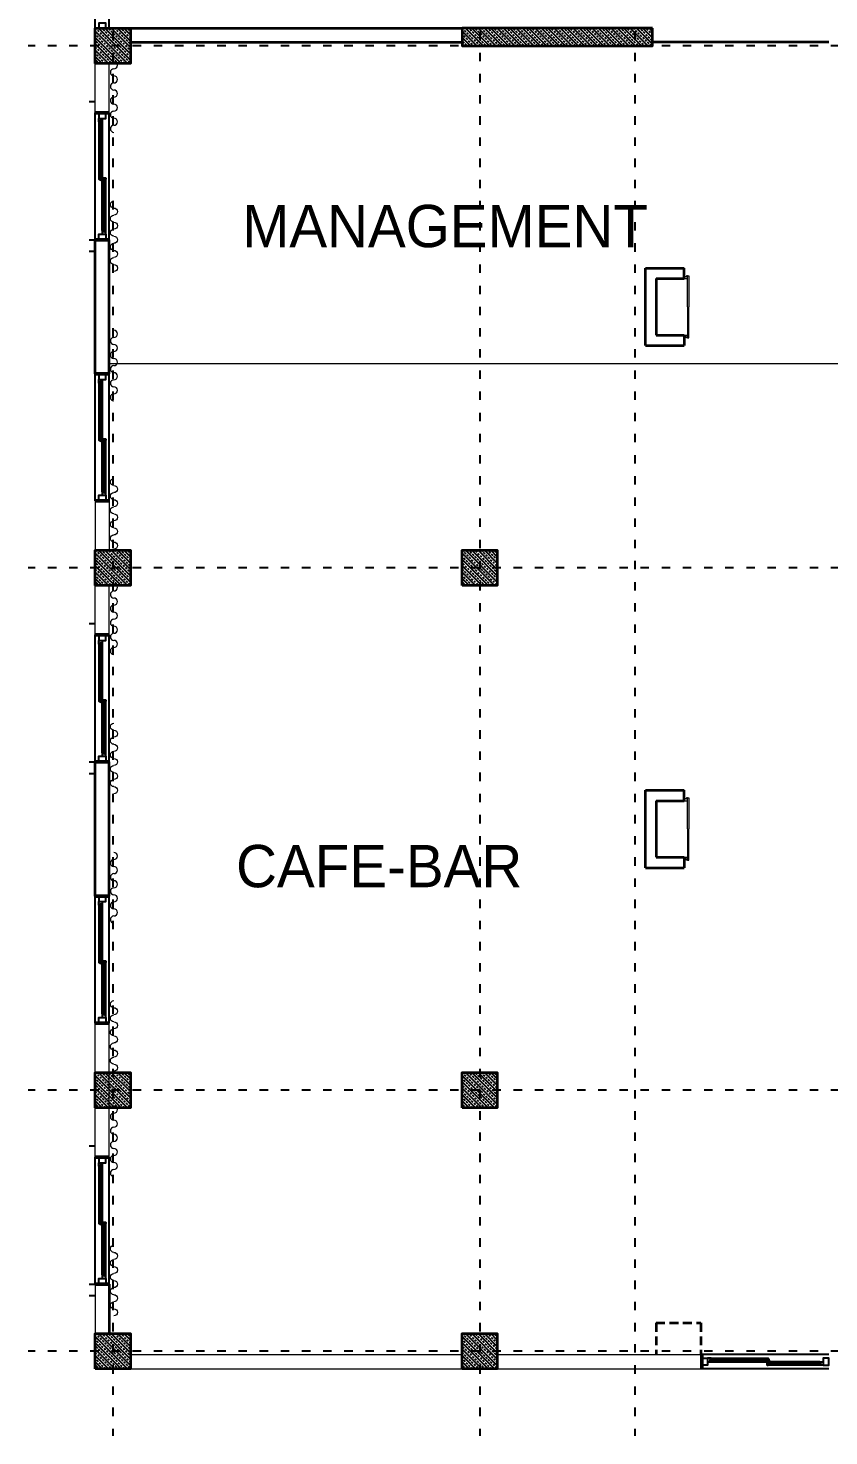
# Model space of a CAD drawing. Header units: millimetres. Extents: x -3207095 to 15275363, y 3702017 to 4798027.
# Drawn here: x 677050 to 678185, y 4469380 to 4471375 of the extents above; entities that cross this region are included whole.
import ezdxf

# ---------------------------------------------------------------- set-up
doc = ezdxf.new("R2010")
doc.units = ezdxf.units.MM
for name, pattern in [('ACAD_ISO03W100', [30, 12, -18]), ('DASHED', [19.05, 12.7, -6.35]), ('DUZ', [500, 500])]:
    doc.linetypes.add(name, pattern=pattern)
doc.layers.get('0').update_dxf_attribs({"color": 1, "linetype": 'DUZ'})
for name, color, linetype in [('AGAC', 116, 'Continuous'), ('KOLTAR_F', 145, 'Continuous'), ('PEN', 161, 'Continuous'), ('söve', 26, 'DUZ')]:
    doc.layers.add(name, color=color, linetype=linetype)
for name, color, linetype, lineweight in [('cam', 143, 'Continuous', 20), ('DUV', 220, 'Continuous', 50), ('DUVAR', 7, 'Continuous', 35), ('FE_PERDE', 205, 'Continuous', 15), ('gor25', 142, 'Continuous', 25), ('iç duvar', 7, 'Continuous', 50), ('KAPEN', 151, 'Continuous', 9), ('KOLON_F', 3, 'Continuous', 35)]:
    doc.layers.add(name, color=color, linetype=linetype, lineweight=lineweight)
pattern_1 = [(135, (5181557.5296, 3810001.6723), (-4.4901280605, -4.4901280605), []), (135, (5181557.5296, 3810006.1625), (-4.4901280605, -4.4901280605), [3.175, -1.5875])]

# ---------------------------------------------------------------- blocks, each defined once
blk = doc.blocks.new('GEN_BLOCK00601')
at = {"linetype": 'Continuous', "ltscale": 50}
for centre, start, end in [((50, 50), 0, 180), ((150, 50), 180, 0), ((250, 50), 0, 180), ((350, 50), 180, 0), ((450, 50), 0, 180), ((550, 50), 180, 0), ((650, 50), 0, 180), ((750, 50), 180, 0), ((850, 50), 0, 180), ((950, 50), 180, 0)]:
    blk.add_arc(centre, 50, start, end, dxfattribs=at)
for tag in ['FLOOR', 'Sfb']:
    blk.add_attdef(tag, (0, 0), '', height=1)

msp = doc.modelspace()

# ---------------------------------------------------------------- hatches: boundary and pattern name
at = {"layer": 'KOLTAR_F'}
h = msp.add_hatch(dxfattribs=at)
h.set_pattern_fill('ANSI33', color=256, angle=90, style=0)
h.set_pattern_definition([(135, (5181557.5296, 3810741.6723), (-4.4901280605, -4.4901280605), []), (135, (5181557.5296, 3810746.1625), (-4.4901280605, -4.4901280605), [3.175, -1.5875])])
h.paths.add_polyline_path([(677145.1, 4471325.2), (677145.1, 4471375.2), (677195.1, 4471375.2), (677195.1, 4471325.2)])
h = msp.add_hatch(dxfattribs=at)
h.set_pattern_fill('ANSI33', color=256, angle=90, style=0)
h.set_pattern_definition([(135, (5182077.5296, 3810741.6723), (-4.4901280605, -4.4901280605), []), (135, (5182077.5296, 3810746.1625), (-4.4901280605, -4.4901280605), [3.175, -1.5875])])
h.paths.add_polyline_path([(677665.1, 4471375.2), (677935.1, 4471375.2), (677935.1, 4471350.2), (677665.1, 4471350.2)])
h = msp.add_hatch(dxfattribs=at)
h.set_pattern_fill('ANSI33', color=256, angle=90, style=0)
h.set_pattern_definition(pattern_1)
h.paths.add_polyline_path([(677145.1, 4470585.2), (677145.1, 4470635.2), (677195.1, 4470635.2), (677195.1, 4470585.2)])
h = msp.add_hatch(dxfattribs=at)
h.set_pattern_fill('ANSI33', color=256, angle=90, style=0)
h.set_pattern_definition(pattern_1)
h.paths.add_polyline_path([(677145.1, 4470585.2), (677145.1, 4470635.2), (677195.1, 4470635.2), (677195.1, 4470585.2)])
h = msp.add_hatch(dxfattribs=at)
h.set_pattern_fill('ANSI33', color=256, angle=90, style=0)
h.set_pattern_definition([(135, (5182077.5296, 3810001.6723), (-4.4901280605, -4.4901280605), []), (135, (5182077.5296, 3810006.1625), (-4.4901280605, -4.4901280605), [3.175, -1.5875])])
h.paths.add_polyline_path([(677665.1, 4470585.2), (677665.1, 4470635.2), (677715.1, 4470635.2), (677715.1, 4470585.2)])
h = msp.add_hatch(dxfattribs=at)
h.set_pattern_fill('ANSI33', color=256, angle=90, style=0)
h.set_pattern_definition([(135, (5181557.5296, 3809261.6723), (-4.4901280605, -4.4901280605), []), (135, (5181557.5296, 3809266.1625), (-4.4901280605, -4.4901280605), [3.175, -1.5875])])
h.paths.add_polyline_path([(677145.1, 4469845.2), (677145.1, 4469895.2), (677195.1, 4469895.2), (677195.1, 4469845.2)])
h = msp.add_hatch(dxfattribs=at)
h.set_pattern_fill('ANSI33', color=256, angle=90, style=0)
h.set_pattern_definition([(135, (5182077.5296, 3809261.6723), (-4.4901280605, -4.4901280605), []), (135, (5182077.5296, 3809266.1625), (-4.4901280605, -4.4901280605), [3.175, -1.5875])])
h.paths.add_polyline_path([(677665.1, 4469845.2), (677665.1, 4469895.2), (677715.1, 4469895.2), (677715.1, 4469845.2)])
h = msp.add_hatch(dxfattribs=at)
h.set_pattern_fill('ANSI33', color=256, angle=90, style=0)
h.set_pattern_definition([(135, (5181557.5296, 3808891.6723), (-4.4901280605, -4.4901280605), []), (135, (5181557.5296, 3808896.1625), (-4.4901280605, -4.4901280605), [3.175, -1.5875])])
h.paths.add_polyline_path([(677145.1, 4469475.2), (677145.1, 4469525.2), (677195.1, 4469525.2), (677195.1, 4469475.2)])
h = msp.add_hatch(dxfattribs=at)
h.set_pattern_fill('ANSI33', color=256, angle=90, style=0)
h.set_pattern_definition([(135, (5182077.5296, 3808891.6723), (-4.4901280605, -4.4901280605), []), (135, (5182077.5296, 3808896.1625), (-4.4901280605, -4.4901280605), [3.175, -1.5875])])
h.paths.add_polyline_path([(677665.1, 4469475.2), (677665.1, 4469525.2), (677715.1, 4469525.2), (677715.1, 4469475.2)])

# ---------------------------------------------------------------- linework, layer by layer
at = {"color": 232, "linetype": 'ACAD_ISO03W100'}
for p, q in [((677170.1, 4472510.2), (677170.1, 4469380.2)), ((677690.1, 4472510.2), (677690.1, 4469380.2)), ((677910.1, 4472510.2), (677910.1, 4469380.2)), ((680990.1, 4471350.2), (677050.1, 4471350.2)), ((680990.1, 4470610.2), (677050.1, 4470610.2)), ((680990.1, 4469870.2), (677050.1, 4469870.2)), ((680990.1, 4469500.2), (677050.1, 4469500.2))]:
    msp.add_line(p, q, dxfattribs=at)
at = {"layer": 'AGAC'}
for p, q in [((677145.1, 4471375.2), (677145.1, 4471554.2)), ((677165.1, 4471374.2), (677165.1, 4471554.2)), ((677145.1, 4471075.2), (677145.1, 4471255.2)), ((677165.1, 4471075.2), (677165.1, 4471255.2)), ((677145.1, 4470705.2), (677145.1, 4470885.2)), ((677165.1, 4470705.2), (677165.1, 4470885.2)), ((677145.1, 4470335.2), (677145.1, 4470515.2)), ((677165.1, 4470335.2), (677165.1, 4470515.2)), ((677145.1, 4469965.2), (677145.1, 4470145.2)), ((677165.1, 4469965.2), (677165.1, 4470145.2)), ((677145.1, 4469595.2), (677145.1, 4469775.2)), ((677165.1, 4469595.2), (677165.1, 4469775.2)), ((678185.1, 4469495.2), (678005.1, 4469495.2)), ((678185.1, 4469475.2), (678005.1, 4469475.2))]:
    msp.add_line(p, q, dxfattribs=at)
at = {"layer": 'cam'}
for p, q in [((677152.1, 4471243.7), (677152.1, 4471159.7)), ((677152.6, 4471243.7), (677152.6, 4471159.7)), ((677153.1, 4471243.7), (677153.1, 4471159.7)), ((677157.1, 4471086.7), (677157.1, 4471162.7)), ((677157.6, 4471086.7), (677157.6, 4471162.7)), ((677158.1, 4471086.7), (677158.1, 4471162.7)), ((677152.1, 4470873.7), (677152.1, 4470789.7)), ((677152.6, 4470873.7), (677152.6, 4470789.7)), ((677153.1, 4470873.7), (677153.1, 4470789.7)), ((677157.1, 4470716.7), (677157.1, 4470792.7)), ((677157.6, 4470716.7), (677157.6, 4470792.7)), ((677158.1, 4470716.7), (677158.1, 4470792.7)), ((677152.1, 4470503.7), (677152.1, 4470419.7)), ((677152.6, 4470503.7), (677152.6, 4470419.7)), ((677153.1, 4470503.7), (677153.1, 4470419.7)), ((677157.1, 4470346.7), (677157.1, 4470422.7)), ((677157.6, 4470346.7), (677157.6, 4470422.7)), ((677158.1, 4470346.7), (677158.1, 4470422.7)), ((677152.1, 4470133.7), (677152.1, 4470049.7)), ((677152.6, 4470133.7), (677152.6, 4470049.7)), ((677153.1, 4470133.7), (677153.1, 4470049.7)), ((677157.1, 4469976.7), (677157.1, 4470052.7)), ((677157.6, 4469976.7), (677157.6, 4470052.7)), ((677158.1, 4469976.7), (677158.1, 4470052.7)), ((677152.1, 4469763.7), (677152.1, 4469679.7)), ((677152.6, 4469763.7), (677152.6, 4469679.7)), ((677153.1, 4469763.7), (677153.1, 4469679.7)), ((677157.1, 4469606.7), (677157.1, 4469682.7)), ((677157.6, 4469606.7), (677157.6, 4469682.7)), ((677158.1, 4469606.7), (677158.1, 4469682.7)), ((678016.6, 4469488.2), (678100.6, 4469488.2)), ((678016.6, 4469487.7), (678100.6, 4469487.7)), ((678016.6, 4469487.2), (678100.6, 4469487.2)), ((678173.6, 4469483.2), (678097.6, 4469483.2)), ((678173.6, 4469482.7), (678097.6, 4469482.7)), ((678173.6, 4469482.2), (678097.6, 4469482.2))]:
    msp.add_line(p, q, dxfattribs=at)
at = {"layer": 'DUV'}
for p, q in [((677165.1, 4471255.2), (677145.1, 4471255.2)), ((677165.1, 4471075.2), (677145.1, 4471075.2)), ((677165.1, 4470885.2), (677145.1, 4470885.2)), ((677165.1, 4470885.2), (677145.1, 4470885.2)), ((677165.1, 4470885.2), (677145.1, 4470885.2)), ((677165.1, 4470705.2), (677145.1, 4470705.2)), ((677165.1, 4470705.2), (677145.1, 4470705.2)), ((677165.1, 4470705.2), (677145.1, 4470705.2)), ((677165.1, 4470515.2), (677145.1, 4470515.2)), ((677165.1, 4470335.2), (677145.1, 4470335.2)), ((677165.1, 4470145.2), (677145.1, 4470145.2)), ((677165.1, 4470145.2), (677145.1, 4470145.2)), ((677165.1, 4470145.2), (677145.1, 4470145.2)), ((677165.1, 4469965.2), (677145.1, 4469965.2)), ((677165.1, 4469965.2), (677145.1, 4469965.2)), ((677165.1, 4469965.2), (677145.1, 4469965.2)), ((677165.1, 4469775.2), (677145.1, 4469775.2)), ((677165.1, 4469595.2), (677145.1, 4469595.2)), ((678005.1, 4469475.2), (678005.1, 4469495.2))]:
    msp.add_line(p, q, dxfattribs=at)
at = {"layer": 'DUVAR'}
for p, q in [((677195.1, 4471375.2), (677665.1, 4471375.2)), ((677195.1, 4471355.2), (677665.1, 4471355.2)), ((678185.1, 4471355.2), (677935.1, 4471355.2)), ((677165.1, 4471255.2), (677145.1, 4471255.2)), ((677165.1, 4471075.2), (677145.1, 4471075.2)), ((677145.1, 4470885.2), (677145.1, 4471075.2)), ((677165.1, 4470885.2), (677165.1, 4471075.2)), ((677925.1, 4470925.2), (677925.1, 4471035.2)), ((677925.1, 4471035.2), (677980.1, 4471035.2)), ((677980.1, 4471020.2), (677980.1, 4471035.2)), ((677940.1, 4471020.2), (677940.1, 4470940.2)), ((677940.1, 4471020.2), (677980.1, 4471020.2)), ((677940.1, 4470940.2), (677980.1, 4470940.2)), ((677980.1, 4470938.9), (677980.1, 4470925.2)), ((677925.1, 4470925.2), (677980.1, 4470925.2)), ((677165.1, 4470885.2), (677145.1, 4470885.2)), ((677165.1, 4470705.2), (677145.1, 4470705.2)), ((677165.1, 4470515.2), (677145.1, 4470515.2)), ((677165.1, 4470335.2), (677145.1, 4470335.2)), ((677145.1, 4470145.2), (677145.1, 4470335.2)), ((677165.1, 4470145.2), (677165.1, 4470335.2)), ((677925.1, 4470185.2), (677925.1, 4470295.2)), ((677925.1, 4470295.2), (677980.1, 4470295.2)), ((677940.1, 4470280.2), (677940.1, 4470200.2)), ((677940.1, 4470280.2), (677980.1, 4470280.2)), ((677980.1, 4470280.2), (677980.1, 4470295.2)), ((677940.1, 4470200.2), (677980.1, 4470200.2)), ((677980.1, 4470198.9), (677980.1, 4470185.2)), ((677925.1, 4470185.2), (677980.1, 4470185.2)), ((677165.1, 4470145.2), (677145.1, 4470145.2)), ((677165.1, 4469965.2), (677145.1, 4469965.2)), ((677165.1, 4469775.2), (677145.1, 4469775.2)), ((677165.1, 4469595.2), (677145.1, 4469595.2)), ((677165.1, 4469595.2), (677165.1, 4469525.2)), ((678005.1, 4469475.2), (678005.1, 4469495.2))]:
    msp.add_line(p, q, dxfattribs=at)
at = {"layer": 'DUVAR', "linetype": 'DASHED'}
for p, q in [((677940.1, 4469540.2), (677940.1, 4469495.2)), ((677940.1, 4469540.2), (678003.6, 4469540.2)), ((678003.6, 4469540.2), (678003.6, 4469495.2))]:
    msp.add_line(p, q, dxfattribs=at)
at = {"layer": 'gor25'}
for p, q in [((677150.1, 4471242.2), (677150.1, 4471161.2)), ((677155.1, 4471242.2), (677155.1, 4471161.2)), ((677155.1, 4471088.2), (677155.1, 4471161.2)), ((677160.1, 4471088.2), (677160.1, 4471161.2)), ((677150.1, 4470872.2), (677150.1, 4470791.2)), ((677155.1, 4470872.2), (677155.1, 4470791.2)), ((677155.1, 4470718.2), (677155.1, 4470791.2)), ((677160.1, 4470718.2), (677160.1, 4470791.2)), ((677150.1, 4470502.2), (677150.1, 4470421.2)), ((677155.1, 4470502.2), (677155.1, 4470421.2)), ((677155.1, 4470348.2), (677155.1, 4470421.2)), ((677160.1, 4470348.2), (677160.1, 4470421.2)), ((677150.1, 4470132.2), (677150.1, 4470051.2)), ((677155.1, 4470132.2), (677155.1, 4470051.2)), ((677155.1, 4469978.2), (677155.1, 4470051.2)), ((677160.1, 4469978.2), (677160.1, 4470051.2)), ((677150.1, 4469762.2), (677150.1, 4469681.2)), ((677155.1, 4469762.2), (677155.1, 4469681.2)), ((677155.1, 4469608.2), (677155.1, 4469681.2)), ((677160.1, 4469608.2), (677160.1, 4469681.2)), ((678018.1, 4469490.2), (678099.1, 4469490.2)), ((678018.1, 4469485.2), (678099.1, 4469485.2)), ((678172.1, 4469485.2), (678099.1, 4469485.2)), ((678172.1, 4469480.2), (678099.1, 4469480.2))]:
    msp.add_line(p, q, dxfattribs=at)
at = {"layer": 'iç duvar', "color": 7, "lineweight": 18}
for p, q in [((677145.1, 4471255.2), (677145.1, 4471325.2)), ((677165.1, 4471255.2), (677165.1, 4471325.2)), ((677145.1, 4470705.2), (677145.1, 4470635.2)), ((677165.1, 4470705.2), (677165.1, 4470635.2)), ((677145.1, 4470515.2), (677145.1, 4470585.2)), ((677165.1, 4470515.2), (677165.1, 4470585.2)), ((677145.1, 4469775.2), (677145.1, 4469965.2)), ((677165.1, 4469775.2), (677165.1, 4469965.2)), ((677145.1, 4469595.2), (677145.1, 4469525.2)), ((677195.1, 4469495.2), (677665.1, 4469495.2)), ((677715.1, 4469495.2), (678005.1, 4469495.2)), ((677195.1, 4469475.2), (677665.1, 4469475.2)), ((677715.1, 4469475.2), (677980.1, 4469475.2)), ((677980.1, 4469475.2), (678005.1, 4469475.2))]:
    msp.add_line(p, q, dxfattribs=at)
at = {"layer": 'iç duvar', "color": 7, "linetype": 'Continuous', "lineweight": 5}
msp.add_line((677165.1, 4470899.7), (678235.1, 4470899.7), dxfattribs=at)
at = {"layer": 'KAPEN'}
for points in [[(677984.6, 4471020.2), (677984.6, 4471024.2), (677983.1, 4471024.2), (677983.1, 4471022.7), (677980.1, 4471022.7), (677980.1, 4471020.2), (677984.6, 4471020.2)], [(677984.6, 4471020.2), (677984.6, 4471024.2), (677983.1, 4471024.2), (677983.1, 4471022.7), (677980.1, 4471022.7), (677980.1, 4471020.2), (677984.6, 4471020.2)], [(677984.6, 4470940.2), (677984.6, 4470936.2), (677983.1, 4470936.2), (677983.1, 4470937.7), (677980.1, 4470937.7), (677980.1, 4470940.2), (677984.6, 4470940.2)], [(677984.6, 4470280.2), (677984.6, 4470284.2), (677983.1, 4470284.2), (677983.1, 4470282.7), (677980.1, 4470282.7), (677980.1, 4470280.2), (677984.6, 4470280.2)], [(677984.6, 4470280.2), (677984.6, 4470284.2), (677983.1, 4470284.2), (677983.1, 4470282.7), (677980.1, 4470282.7), (677980.1, 4470280.2), (677984.6, 4470280.2)], [(677984.6, 4470200.2), (677984.6, 4470196.2), (677983.1, 4470196.2), (677983.1, 4470197.7), (677980.1, 4470197.7), (677980.1, 4470200.2), (677984.6, 4470200.2)]]:
    msp.add_lwpolyline(points, close=True, dxfattribs=at)
for points in [[(677984.6, 4470980.2), (677984.6, 4471024.2), (677986.6, 4471024.2), (677986.6, 4470980.2)], [(677984.6, 4470980.2), (677984.6, 4470936.2), (677986.6, 4470936.2), (677986.6, 4470980.2)], [(677984.6, 4470240.2), (677984.6, 4470284.2), (677986.6, 4470284.2), (677986.6, 4470240.2)], [(677984.6, 4470240.2), (677984.6, 4470196.2), (677986.6, 4470196.2), (677986.6, 4470240.2)]]:
    msp.add_lwpolyline(points, dxfattribs=at)
at = {"layer": 'KOLON_F'}
for points in [[(677145.1, 4471325.2), (677145.1, 4471375.2), (677195.1, 4471375.2), (677195.1, 4471325.2)], [(677935.1, 4471375.2), (677665.1, 4471375.2), (677665.1, 4471350.2), (677935.1, 4471350.2)], [(677145.1, 4470585.2), (677145.1, 4470635.2), (677195.1, 4470635.2), (677195.1, 4470585.2)], [(677145.1, 4470585.2), (677145.1, 4470635.2), (677195.1, 4470635.2), (677195.1, 4470585.2)], [(677665.1, 4470585.2), (677665.1, 4470635.2), (677715.1, 4470635.2), (677715.1, 4470585.2)], [(677665.1, 4470585.2), (677665.1, 4470635.2), (677715.1, 4470635.2), (677715.1, 4470585.2)], [(677145.1, 4469845.2), (677145.1, 4469895.2), (677195.1, 4469895.2), (677195.1, 4469845.2)], [(677145.1, 4469845.2), (677145.1, 4469895.2), (677195.1, 4469895.2), (677195.1, 4469845.2)], [(677665.1, 4469845.2), (677665.1, 4469895.2), (677715.1, 4469895.2), (677715.1, 4469845.2)], [(677665.1, 4469845.2), (677665.1, 4469895.2), (677715.1, 4469895.2), (677715.1, 4469845.2)], [(677145.1, 4469475.2), (677145.1, 4469525.2), (677195.1, 4469525.2), (677195.1, 4469475.2)], [(677665.1, 4469475.2), (677665.1, 4469525.2), (677715.1, 4469525.2), (677715.1, 4469475.2)]]:
    msp.add_lwpolyline(points, close=True, dxfattribs=at)
at = {"layer": 'PEN'}
for points in [[(677160.1, 4471382.2), (677160.1, 4471382.2), (677150.1, 4471382.2), (677150.1, 4471375.2), (677150.1, 4471375.2), (677160.1, 4471375.2), (677160.1, 4471375.2), (677160.1, 4471375.2), (677160.1, 4471382.2)], [(677150.1, 4471247.2), (677150.1, 4471247.2), (677160.1, 4471247.2), (677160.1, 4471255.2), (677160.1, 4471255.2), (677150.1, 4471255.2), (677150.1, 4471255.2), (677150.1, 4471255.2), (677150.1, 4471247.2)], [(677150.1, 4471247.2), (677150.1, 4471247.2), (677155.1, 4471247.2), (677155.1, 4471243.7), (677153.1, 4471243.7), (677152.1, 4471243.7), (677152.1, 4471242.2), (677150.1, 4471242.2), (677150.1, 4471247.2)], [(677155.1, 4471243.7), (677155.1, 4471242.2), (677153.1, 4471242.2), (677153.1, 4471243.7)], [(677150.1, 4471161.2), (677150.1, 4471161.2), (677155.1, 4471161.2), (677155.1, 4471159.7), (677153.1, 4471159.7), (677152.1, 4471159.7), (677152.1, 4471161.2), (677150.1, 4471161.2), (677150.1, 4471161.2)], [(677155.1, 4471159.7), (677155.1, 4471161.2), (677153.1, 4471161.2), (677153.1, 4471159.7)], [(677155.1, 4471161.2), (677155.1, 4471161.2), (677160.1, 4471161.2), (677160.1, 4471162.7), (677158.1, 4471162.7), (677157.1, 4471162.7), (677157.1, 4471161.2), (677155.1, 4471161.2), (677155.1, 4471161.2)], [(677160.1, 4471162.7), (677160.1, 4471161.2), (677158.1, 4471161.2), (677158.1, 4471162.7)], [(677150.1, 4471083.2), (677150.1, 4471083.2), (677160.1, 4471083.2), (677160.1, 4471075.2), (677160.1, 4471075.2), (677150.1, 4471075.2), (677150.1, 4471075.2), (677150.1, 4471075.2), (677150.1, 4471083.2)], [(677155.1, 4471083.2), (677155.1, 4471083.2), (677160.1, 4471083.2), (677160.1, 4471086.7), (677158.1, 4471086.7), (677157.1, 4471086.7), (677157.1, 4471088.2), (677155.1, 4471088.2), (677155.1, 4471083.2)], [(677160.1, 4471086.7), (677160.1, 4471088.2), (677158.1, 4471088.2), (677158.1, 4471086.7)], [(677150.1, 4470877.2), (677150.1, 4470877.2), (677160.1, 4470877.2), (677160.1, 4470885.2), (677160.1, 4470885.2), (677150.1, 4470885.2), (677150.1, 4470885.2), (677150.1, 4470885.2), (677150.1, 4470877.2)], [(677150.1, 4470877.2), (677150.1, 4470877.2), (677155.1, 4470877.2), (677155.1, 4470873.7), (677153.1, 4470873.7), (677152.1, 4470873.7), (677152.1, 4470872.2), (677150.1, 4470872.2), (677150.1, 4470877.2)], [(677155.1, 4470873.7), (677155.1, 4470872.2), (677153.1, 4470872.2), (677153.1, 4470873.7)], [(677150.1, 4470791.2), (677150.1, 4470791.2), (677155.1, 4470791.2), (677155.1, 4470789.7), (677153.1, 4470789.7), (677152.1, 4470789.7), (677152.1, 4470791.2), (677150.1, 4470791.2), (677150.1, 4470791.2)], [(677155.1, 4470789.7), (677155.1, 4470791.2), (677153.1, 4470791.2), (677153.1, 4470789.7)], [(677155.1, 4470791.2), (677155.1, 4470791.2), (677160.1, 4470791.2), (677160.1, 4470792.7), (677158.1, 4470792.7), (677157.1, 4470792.7), (677157.1, 4470791.2), (677155.1, 4470791.2), (677155.1, 4470791.2)], [(677160.1, 4470792.7), (677160.1, 4470791.2), (677158.1, 4470791.2), (677158.1, 4470792.7)], [(677155.1, 4470713.2), (677155.1, 4470713.2), (677160.1, 4470713.2), (677160.1, 4470716.7), (677158.1, 4470716.7), (677157.1, 4470716.7), (677157.1, 4470718.2), (677155.1, 4470718.2), (677155.1, 4470713.2)], [(677160.1, 4470716.7), (677160.1, 4470718.2), (677158.1, 4470718.2), (677158.1, 4470716.7)], [(677150.1, 4470713.2), (677150.1, 4470713.2), (677160.1, 4470713.2), (677160.1, 4470705.2), (677160.1, 4470705.2), (677150.1, 4470705.2), (677150.1, 4470705.2), (677150.1, 4470705.2), (677150.1, 4470713.2)], [(677150.1, 4470507.2), (677150.1, 4470507.2), (677160.1, 4470507.2), (677160.1, 4470515.2), (677160.1, 4470515.2), (677150.1, 4470515.2), (677150.1, 4470515.2), (677150.1, 4470515.2), (677150.1, 4470507.2)], [(677150.1, 4470507.2), (677150.1, 4470507.2), (677155.1, 4470507.2), (677155.1, 4470503.7), (677153.1, 4470503.7), (677152.1, 4470503.7), (677152.1, 4470502.2), (677150.1, 4470502.2), (677150.1, 4470507.2)], [(677155.1, 4470503.7), (677155.1, 4470502.2), (677153.1, 4470502.2), (677153.1, 4470503.7)], [(677150.1, 4470421.2), (677150.1, 4470421.2), (677155.1, 4470421.2), (677155.1, 4470419.7), (677153.1, 4470419.7), (677152.1, 4470419.7), (677152.1, 4470421.2), (677150.1, 4470421.2), (677150.1, 4470421.2)], [(677155.1, 4470419.7), (677155.1, 4470421.2), (677153.1, 4470421.2), (677153.1, 4470419.7)], [(677155.1, 4470421.2), (677155.1, 4470421.2), (677160.1, 4470421.2), (677160.1, 4470422.7), (677158.1, 4470422.7), (677157.1, 4470422.7), (677157.1, 4470421.2), (677155.1, 4470421.2), (677155.1, 4470421.2)], [(677160.1, 4470422.7), (677160.1, 4470421.2), (677158.1, 4470421.2), (677158.1, 4470422.7)], [(677150.1, 4470343.2), (677150.1, 4470343.2), (677160.1, 4470343.2), (677160.1, 4470335.2), (677160.1, 4470335.2), (677150.1, 4470335.2), (677150.1, 4470335.2), (677150.1, 4470335.2), (677150.1, 4470343.2)], [(677155.1, 4470343.2), (677155.1, 4470343.2), (677160.1, 4470343.2), (677160.1, 4470346.7), (677158.1, 4470346.7), (677157.1, 4470346.7), (677157.1, 4470348.2), (677155.1, 4470348.2), (677155.1, 4470343.2)], [(677160.1, 4470346.7), (677160.1, 4470348.2), (677158.1, 4470348.2), (677158.1, 4470346.7)], [(677150.1, 4470137.2), (677150.1, 4470137.2), (677160.1, 4470137.2), (677160.1, 4470145.2), (677160.1, 4470145.2), (677150.1, 4470145.2), (677150.1, 4470145.2), (677150.1, 4470145.2), (677150.1, 4470137.2)], [(677150.1, 4470137.2), (677150.1, 4470137.2), (677155.1, 4470137.2), (677155.1, 4470133.7), (677153.1, 4470133.7), (677152.1, 4470133.7), (677152.1, 4470132.2), (677150.1, 4470132.2), (677150.1, 4470137.2)], [(677155.1, 4470133.7), (677155.1, 4470132.2), (677153.1, 4470132.2), (677153.1, 4470133.7)], [(677150.1, 4470051.2), (677150.1, 4470051.2), (677155.1, 4470051.2), (677155.1, 4470049.7), (677153.1, 4470049.7), (677152.1, 4470049.7), (677152.1, 4470051.2), (677150.1, 4470051.2), (677150.1, 4470051.2)], [(677155.1, 4470049.7), (677155.1, 4470051.2), (677153.1, 4470051.2), (677153.1, 4470049.7)], [(677155.1, 4470051.2), (677155.1, 4470051.2), (677160.1, 4470051.2), (677160.1, 4470052.7), (677158.1, 4470052.7), (677157.1, 4470052.7), (677157.1, 4470051.2), (677155.1, 4470051.2), (677155.1, 4470051.2)], [(677160.1, 4470052.7), (677160.1, 4470051.2), (677158.1, 4470051.2), (677158.1, 4470052.7)], [(677155.1, 4469973.2), (677155.1, 4469973.2), (677160.1, 4469973.2), (677160.1, 4469976.7), (677158.1, 4469976.7), (677157.1, 4469976.7), (677157.1, 4469978.2), (677155.1, 4469978.2), (677155.1, 4469973.2)], [(677160.1, 4469976.7), (677160.1, 4469978.2), (677158.1, 4469978.2), (677158.1, 4469976.7)], [(677150.1, 4469973.2), (677150.1, 4469973.2), (677160.1, 4469973.2), (677160.1, 4469965.2), (677160.1, 4469965.2), (677150.1, 4469965.2), (677150.1, 4469965.2), (677150.1, 4469965.2), (677150.1, 4469973.2)], [(677150.1, 4469767.2), (677150.1, 4469767.2), (677160.1, 4469767.2), (677160.1, 4469775.2), (677160.1, 4469775.2), (677150.1, 4469775.2), (677150.1, 4469775.2), (677150.1, 4469775.2), (677150.1, 4469767.2)], [(677150.1, 4469767.2), (677150.1, 4469767.2), (677155.1, 4469767.2), (677155.1, 4469763.7), (677153.1, 4469763.7), (677152.1, 4469763.7), (677152.1, 4469762.2), (677150.1, 4469762.2), (677150.1, 4469767.2)], [(677155.1, 4469763.7), (677155.1, 4469762.2), (677153.1, 4469762.2), (677153.1, 4469763.7)], [(677150.1, 4469681.2), (677150.1, 4469681.2), (677155.1, 4469681.2), (677155.1, 4469679.7), (677153.1, 4469679.7), (677152.1, 4469679.7), (677152.1, 4469681.2), (677150.1, 4469681.2), (677150.1, 4469681.2)], [(677155.1, 4469679.7), (677155.1, 4469681.2), (677153.1, 4469681.2), (677153.1, 4469679.7)], [(677155.1, 4469681.2), (677155.1, 4469681.2), (677160.1, 4469681.2), (677160.1, 4469682.7), (677158.1, 4469682.7), (677157.1, 4469682.7), (677157.1, 4469681.2), (677155.1, 4469681.2), (677155.1, 4469681.2)], [(677160.1, 4469682.7), (677160.1, 4469681.2), (677158.1, 4469681.2), (677158.1, 4469682.7)], [(677150.1, 4469603.2), (677150.1, 4469603.2), (677160.1, 4469603.2), (677160.1, 4469595.2), (677160.1, 4469595.2), (677150.1, 4469595.2), (677150.1, 4469595.2), (677150.1, 4469595.2), (677150.1, 4469603.2)], [(677155.1, 4469603.2), (677155.1, 4469603.2), (677160.1, 4469603.2), (677160.1, 4469606.7), (677158.1, 4469606.7), (677157.1, 4469606.7), (677157.1, 4469608.2), (677155.1, 4469608.2), (677155.1, 4469603.2)], [(677160.1, 4469606.7), (677160.1, 4469608.2), (677158.1, 4469608.2), (677158.1, 4469606.7)], [(678013.1, 4469490.2), (678013.1, 4469490.2), (678013.1, 4469480.2), (678005.1, 4469480.2), (678005.1, 4469480.2), (678005.1, 4469490.2), (678005.1, 4469490.2), (678005.1, 4469490.2), (678013.1, 4469490.2)], [(678013.1, 4469490.2), (678013.1, 4469490.2), (678013.1, 4469485.2), (678016.6, 4469485.2), (678016.6, 4469487.2), (678016.6, 4469488.2), (678018.1, 4469488.2), (678018.1, 4469490.2), (678013.1, 4469490.2)], [(678016.6, 4469485.2), (678018.1, 4469485.2), (678018.1, 4469487.2), (678016.6, 4469487.2)], [(678099.1, 4469485.2), (678099.1, 4469485.2), (678099.1, 4469480.2), (678097.6, 4469480.2), (678097.6, 4469482.2), (678097.6, 4469483.2), (678099.1, 4469483.2), (678099.1, 4469485.2), (678099.1, 4469485.2)], [(678097.6, 4469480.2), (678099.1, 4469480.2), (678099.1, 4469482.2), (678097.6, 4469482.2)], [(678099.1, 4469490.2), (678099.1, 4469490.2), (678099.1, 4469485.2), (678100.6, 4469485.2), (678100.6, 4469487.2), (678100.6, 4469488.2), (678099.1, 4469488.2), (678099.1, 4469490.2), (678099.1, 4469490.2)], [(678100.6, 4469485.2), (678099.1, 4469485.2), (678099.1, 4469487.2), (678100.6, 4469487.2)], [(678177.1, 4469485.2), (678177.1, 4469485.2), (678177.1, 4469480.2), (678173.6, 4469480.2), (678173.6, 4469482.2), (678173.6, 4469483.2), (678172.1, 4469483.2), (678172.1, 4469485.2), (678177.1, 4469485.2)], [(678173.6, 4469480.2), (678172.1, 4469480.2), (678172.1, 4469482.2), (678173.6, 4469482.2)], [(678177.1, 4469490.2), (678177.1, 4469490.2), (678177.1, 4469480.2), (678185.1, 4469480.2), (678185.1, 4469480.2), (678185.1, 4469490.2), (678185.1, 4469490.2), (678185.1, 4469490.2), (678177.1, 4469490.2)]]:
    msp.add_lwpolyline(points, close=True, dxfattribs=at)
at = {"layer": 'söve'}
for p, q in [((677136.7, 4471271.3), (677145.1, 4471271.3)), ((677136.5, 4471075.2), (677145.1, 4471075.2)), ((677136.5, 4471059), (677145.1, 4471059)), ((677136.7, 4470531.3), (677145.1, 4470531.3)), ((677136.5, 4470335.2), (677145.1, 4470335.2)), ((677136.5, 4470319), (677145.1, 4470319)), ((677136.7, 4469791.3), (677145.1, 4469791.3)), ((677136.5, 4469595.2), (677145.1, 4469595.2)), ((677136.5, 4469579), (677145.1, 4469579))]:
    msp.add_line(p, q, dxfattribs=at)

# ---------------------------------------------------------------- block references
at = {"layer": 'FE_PERDE', "extrusion": (0, 0, -1), "yscale": 0.10000020265579, "zscale": -0.10000020265579, "rotation": 90}
for p, xscale in [((-677166.6, 4471327.5), -0.10000020265579), ((-677166.6, 4470636.9), 0.10000020265579), ((-677166.6, 4470587.5), -0.10000020265579), ((-677166.6, 4469896.9), 0.10000020265579), ((-677166.6, 4469847.5), -0.10000020265579)]:
    msp.add_blockref('GEN_BLOCK00601', p, dxfattribs=dict(at, xscale=xscale))
at = {"layer": 'FE_PERDE', "yscale": 0.10000020265579, "zscale": 0.10000020265579, "rotation": 270}
for p, xscale in [((677166.6, 4471030.2), -0.10000020265579), ((677166.6, 4470946.9), 0.10000020265579), ((677166.6, 4470290.2), -0.10000020265579), ((677166.6, 4470206.9), 0.10000020265579), ((677166.6, 4469550.2), -0.10000020265579)]:
    msp.add_blockref('GEN_BLOCK00601', p, dxfattribs=dict(at, xscale=xscale))

# ---------------------------------------------------------------- texts
at = {"char_height": 60, "attachment_point": 1}
for s, width, insert in [('{\\fCentury Gothic|b0|i0|c162|p34;\\C7;MANAGEMENT}', 668.394, (677353.5, 4471124.7)), ('{\\fCentury Gothic|b0|i0|c162|p34;\\C7;CAFE-BAR}', 402.796, (677344.8, 4470217.6))]:
    msp.add_mtext_dynamic_manual_height_columns(s, width=width, gutter_width=12.5, heights=[0], dxfattribs=dict(at, insert=insert))

doc.saveas('drawing.dxf')
